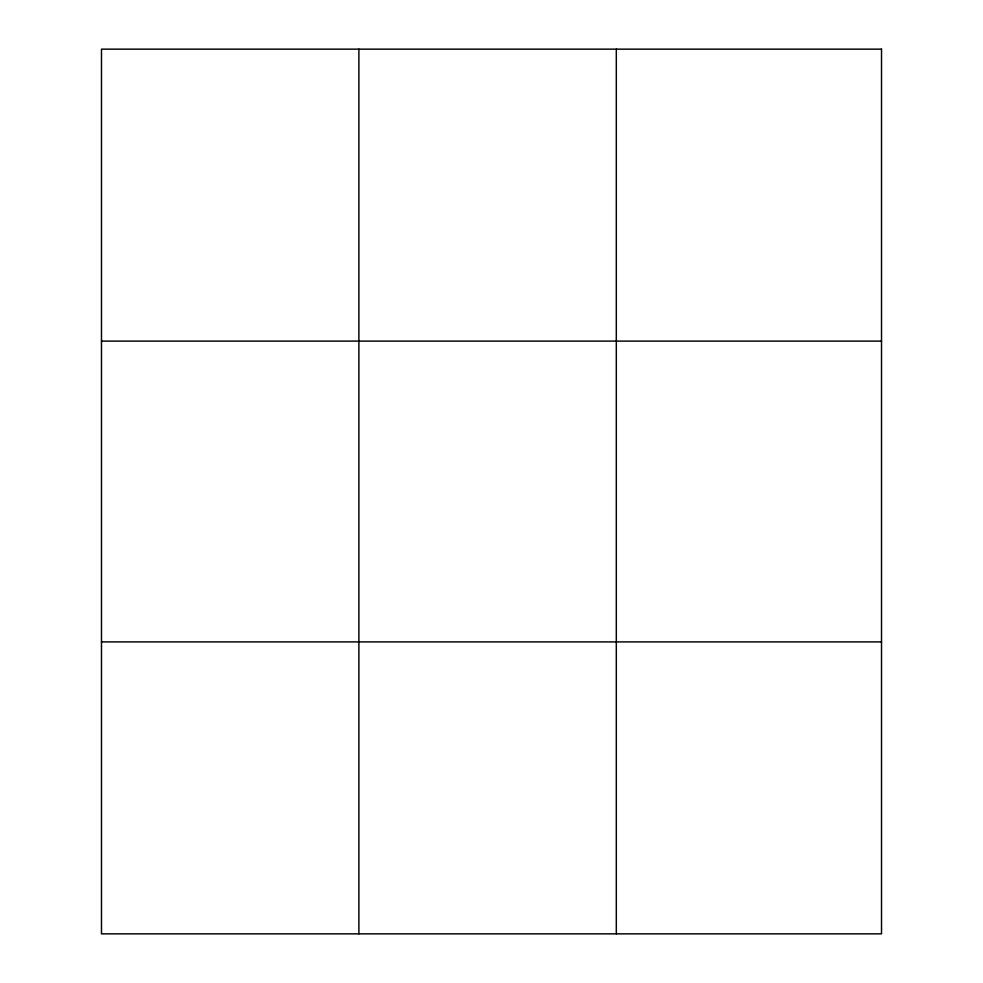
<?xml version="1.0" encoding="UTF-8"?>
<svg xmlns="http://www.w3.org/2000/svg" width="983" height="983" viewBox="0 0 983 983"><rect width="100%" height="100%" fill="white"/><g stroke="black" fill="none" stroke-linecap="round" stroke-linejoin="round"><path stroke-width="1.47" d="M358.893 49.15L358.893 933.85M616.304 49.15L616.304 933.85M101.482 341.101L881.518 341.101M101.482 641.899L881.518 641.899M881.518 49.15L881.518 933.85L101.482 933.85L101.482 49.15L881.518 49.15"/></g></svg>
